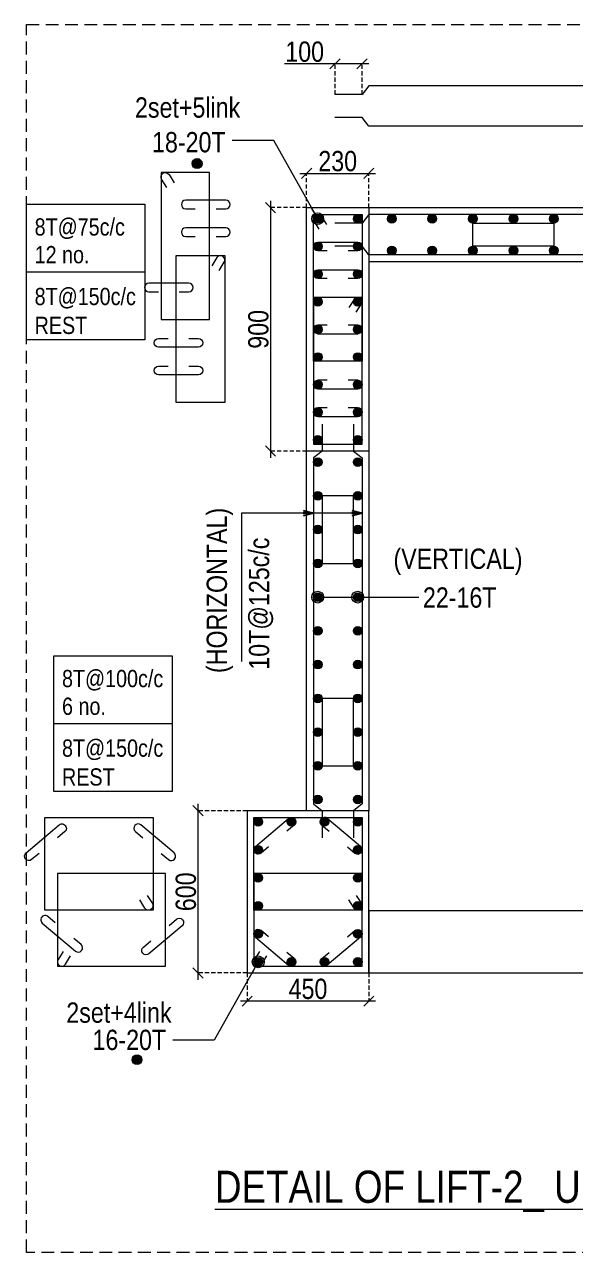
# Model space of a CAD drawing. Header units: millimetres. Extents: x 1112055 to 3390982, y -148532 to 766891.
# Drawn here: x 2642987 to 2651139, y 347435 to 365593 of the extents above; entities that cross this region are included whole.
import ezdxf

# ---------------------------------------------------------------- set-up
doc = ezdxf.new("R2010")
doc.units = ezdxf.units.MM
doc.header["$PDMODE"] = 35
doc.header["$PDSIZE"] = -25
doc.linetypes.add('DASHED2', pattern=[0.375, 0.25, -0.125])
doc.linetypes.add('Hidden', pattern=[9.525, 6.35, -3.175])
for name, color, linetype, lineweight in [('B COL. SIZE DIM', 220, 'Continuous', 25), ('B COLUMN', 1, 'Hidden', 9), ('B P.C.C', 251, 'Continuous', 0), ('B STEEL', 34, 'Continuous', 15), ('B STEEL TEXT', 7, 'Continuous', 15), ('B TITLE BLOCK', 250, 'Continuous', 0)]:
    doc.layers.add(name, color=color, linetype=linetype, lineweight=lineweight)
doc.styles.add('ARIAL', font='arial.ttf')
doc.styles.add('dim inside', font='romans.shx', dxfattribs={"width": 0.8, "height": 125})
doc.styles.add('SWINC', font='swissc.ttf')
doc.dimstyles.new('DIM 1', dxfattribs={"dimscale": 0, "dimtxt": 230, "dimasz": 150, "dimexe": 0.18, "dimexo": 0.0625, "dimgap": 0.5, "dimtad": 1, "dimdec": 0, "dimzin": 0, "dimdsep": 46, "dimtxsty": 'ARIAL', "dimblk": 'OBLIQUE', "dimcen": 6, "dimse1": 1, "dimse2": 1, "dimclrd": 256, "dimclrt": 256, "dimadec": 0, "dimazin": 2, "dimtfac": 0.75, "dimtdec": 0, "dimtix": 1, "dimtofl": 0, "dimtmove": 1, "dimatfit": 3, "dimldrblk": 'OPEN30', "dimfxl": 0.18, "dimfrac": 1, "dimtolj": 1, "dimtzin": 0, "dimlwd": -1, "dimarcsym": 0})
doc.dimstyles.new('dim inside', dxfattribs={"dimtxt": 125, "dimasz": 100, "dimexe": 0, "dimexo": 0, "dimgap": 10, "dimtad": 0, "dimdec": 0, "dimzin": 0, "dimdsep": 46, "dimtxsty": 'dim inside', "dimblk": 'SMALL', "dimcen": 0.09, "dimadec": 0, "dimazin": 0, "dimtfac": 1, "dimtdec": 0, "dimtofl": 0, "dimtmove": 0, "dimatfit": 3, "dimfxl": 1, "dimtolj": 1, "dimtzin": 0, "dimarcsym": 2})

# ---------------------------------------------------------------- blocks, each defined once
blk = doc.blocks.new('_Oblique')
at = {"color": 0, "linetype": 'ByBlock', "lineweight": -2}
blk.add_line((-0.5, -0.5), (0.5, 0.5), dxfattribs=at)
blk = doc.blocks.new('*D1499')
at = {"layer": 'B COL. SIZE DIM', "color": 250, "lineweight": 9, "ltscale": 250, "transparency": 16777216}
blk.add_line((2647061, 363393), (2648181, 363393), dxfattribs=at)
at = {"layer": 'B COL. SIZE DIM', "color": 250, "linetype": 'DASHED2', "lineweight": 9, "ltscale": 250, "transparency": 16777216}
for p, q in [((2647161, 362886), (2647161, 363393)), ((2648081, 362886), (2648081, 363393))]:
    blk.add_line(p, q, dxfattribs=at)
at = {"layer": 'Defpoints', "color": 0, "ltscale": 250, "transparency": 16777216}
for p in [(2648081, 363393), (2647161, 362886), (2648081, 362886)]:
    blk.add_point(p, dxfattribs=at)
at = {"layer": 'B COL. SIZE DIM', "color": 250, "lineweight": 9, "ltscale": 250, "transparency": 16777216, "xscale": 150, "yscale": 150, "zscale": 150, "rotation": 180}
blk.add_blockref('_Oblique', (2647161, 363393), dxfattribs=at)
at = {"layer": 'B COL. SIZE DIM', "color": 250, "lineweight": 9, "ltscale": 250, "transparency": 16777216, "xscale": 150, "yscale": 150, "zscale": 150}
blk.add_blockref('_Oblique', (2648081, 363393), dxfattribs=at)
at = {"layer": 'B COL. SIZE DIM', "color": 6, "ltscale": 250, "transparency": 16777216, "insert": (2647621, 363572), "char_height": 300, "attachment_point": 5, "style": 'SWINC'}
blk.add_mtext('\\A1;230', dxfattribs=at)
blk = doc.blocks.new('*D1500')
at = {"layer": 'B COL. SIZE DIM', "color": 250, "lineweight": 9, "ltscale": 250, "transparency": 16777216}
blk.add_line((2646627, 362986), (2646627, 359186), dxfattribs=at)
at = {"layer": 'B COL. SIZE DIM', "color": 250, "linetype": 'DASHED2', "lineweight": 9, "ltscale": 250, "transparency": 16777216}
for p, q in [((2647161, 362886), (2646627, 362886)), ((2647161, 359286), (2646627, 359286))]:
    blk.add_line(p, q, dxfattribs=at)
at = {"layer": 'Defpoints', "color": 0, "ltscale": 250, "transparency": 16777216}
for p in [(2647161, 362886), (2646627, 359286), (2647161, 359286)]:
    blk.add_point(p, dxfattribs=at)
at = {"layer": 'B COL. SIZE DIM', "color": 250, "lineweight": 9, "ltscale": 250, "transparency": 16777216, "xscale": 150, "yscale": 150, "zscale": 150}
for p, rotation in [((2646627, 362886), 90), ((2646627, 359286), 270)]:
    blk.add_blockref('_Oblique', p, dxfattribs=dict(at, rotation=rotation))
at = {"layer": 'B COL. SIZE DIM', "color": 6, "ltscale": 250, "transparency": 16777216, "insert": (2646448, 361086), "char_height": 300, "attachment_point": 5, "rotation": 90, "style": 'SWINC'}
blk.add_mtext('\\A1;900', dxfattribs=at)
blk = doc.blocks.new('*D1547')
at = {"layer": 'B COL. SIZE DIM', "color": 250, "linetype": 'DASHED2', "lineweight": 9, "ltscale": 250, "transparency": 16777216}
for p, q in [((2646281, 351568), (2646281, 351152)), ((2648081, 351568), (2648081, 351152))]:
    blk.add_line(p, q, dxfattribs=at)
at = {"layer": 'B COL. SIZE DIM', "color": 250, "lineweight": 9, "ltscale": 250, "transparency": 16777216}
blk.add_line((2648181, 351152), (2646181, 351152), dxfattribs=at)
at = {"layer": 'Defpoints', "color": 0, "ltscale": 250, "transparency": 16777216}
for p in [(2646281, 351568), (2648081, 351568), (2646281, 351152)]:
    blk.add_point(p, dxfattribs=at)
at = {"layer": 'B COL. SIZE DIM', "color": 250, "lineweight": 9, "ltscale": 250, "transparency": 16777216, "xscale": 150, "yscale": 150, "zscale": 150, "rotation": 180}
blk.add_blockref('_Oblique', (2646281, 351152), dxfattribs=at)
at = {"layer": 'B COL. SIZE DIM', "color": 250, "lineweight": 9, "ltscale": 250, "transparency": 16777216, "xscale": 150, "yscale": 150, "zscale": 150}
blk.add_blockref('_Oblique', (2648081, 351152), dxfattribs=at)
at = {"layer": 'B COL. SIZE DIM', "color": 6, "ltscale": 250, "transparency": 16777216, "insert": (2647181, 351331), "char_height": 300, "attachment_point": 5, "style": 'SWINC'}
blk.add_mtext('\\A1;450', dxfattribs=at)
blk = doc.blocks.new('*D1548')
at = {"layer": 'B COL. SIZE DIM', "color": 250, "lineweight": 9, "ltscale": 250, "transparency": 16777216}
blk.add_line((2645554, 351468), (2645554, 354068), dxfattribs=at)
at = {"layer": 'B COL. SIZE DIM', "color": 250, "linetype": 'DASHED2', "lineweight": 9, "ltscale": 250, "transparency": 16777216}
for p, q in [((2646281, 353968), (2645554, 353968)), ((2646281, 351568), (2645554, 351568))]:
    blk.add_line(p, q, dxfattribs=at)
at = {"layer": 'Defpoints', "color": 0, "ltscale": 250, "transparency": 16777216}
for p in [(2645554, 353968), (2646281, 353968), (2646281, 351568)]:
    blk.add_point(p, dxfattribs=at)
at = {"layer": 'B COL. SIZE DIM', "color": 250, "lineweight": 9, "ltscale": 250, "transparency": 16777216, "xscale": 150, "yscale": 150, "zscale": 150}
for p, rotation in [((2645554, 353968), 90), ((2645554, 351568), 270)]:
    blk.add_blockref('_Oblique', p, dxfattribs=dict(at, rotation=rotation))
at = {"layer": 'B COL. SIZE DIM', "color": 6, "ltscale": 250, "transparency": 16777216, "insert": (2645375, 352768), "char_height": 300, "attachment_point": 5, "rotation": 90, "style": 'SWINC'}
blk.add_mtext('\\A1;600', dxfattribs=at)
blk = doc.blocks.new('_Open30')
at = {"color": 0, "linetype": 'ByBlock', "lineweight": -2}
for p, q in [((-1, 0.27), (0, 0)), ((0, 0), (-1, -0.27)), ((0, 0), (-1, 0))]:
    blk.add_line(p, q, dxfattribs=at)
blk = doc.blocks.new('*D1501')
at = {"layer": 'B COL. SIZE DIM', "color": 250, "lineweight": 9, "ltscale": 250, "transparency": 16777216}
for p, q in [((2647581, 365011), (2646833, 365011)), ((2648081, 365011), (2647581, 365011))]:
    blk.add_line(p, q, dxfattribs=at)
at = {"layer": 'B COL. SIZE DIM', "color": 250, "linetype": 'DASHED2', "lineweight": 9, "ltscale": 250, "transparency": 16777216}
for p, q in [((2647581, 364561), (2647581, 365011)), ((2647981, 364561), (2647981, 365011))]:
    blk.add_line(p, q, dxfattribs=at)
at = {"layer": 'Defpoints', "color": 0, "ltscale": 250, "transparency": 16777216}
for p in [(2647581, 365011), (2647581, 364561), (2647981, 364561)]:
    blk.add_point(p, dxfattribs=at)
at = {"layer": 'B COL. SIZE DIM', "color": 250, "lineweight": 9, "ltscale": 250, "transparency": 16777216, "xscale": 150, "yscale": 150, "zscale": 150, "rotation": 180}
blk.add_blockref('_Oblique', (2647581, 365011), dxfattribs=at)
at = {"layer": 'B COL. SIZE DIM', "color": 250, "lineweight": 9, "ltscale": 250, "transparency": 16777216, "xscale": 150, "yscale": 150, "zscale": 150}
blk.add_blockref('_Oblique', (2647981, 365011), dxfattribs=at)
at = {"layer": 'B COL. SIZE DIM', "color": 6, "ltscale": 250, "transparency": 16777216, "insert": (2647132, 365190), "char_height": 300, "attachment_point": 5, "style": 'SWINC'}
blk.add_mtext('\\A1;100', dxfattribs=at)

msp = doc.modelspace()

# ---------------------------------------------------------------- hatches: boundary and pattern name
at = {"layer": 'B STEEL', "lineweight": 13}
h = msp.add_hatch(color=256, dxfattribs=at)
h.dxf.hatch_style = 1
edge = h.paths.add_edge_path()
edge.add_arc((2645540.9, 363537.5), 73.3, 0, 360)
at = {"layer": 'B STEEL', "lineweight": 9, "ltscale": 0.5}
h = msp.add_hatch(color=34, dxfattribs=at)
edge = h.paths.add_edge_path()
edge.add_arc((2647324.7, 362721.9), 64, 360, 720, ccw=False)
h = msp.add_hatch(color=34, dxfattribs=at)
edge = h.paths.add_edge_path()
edge.add_arc((2647916.6, 362721.9), 64, -180, 180)
h = msp.add_hatch(color=34, dxfattribs=at)
edge = h.paths.add_edge_path()
edge.add_arc((2648420.7, 362721.9), 64, -180, 180)
h = msp.add_hatch(color=34, dxfattribs=at)
edge = h.paths.add_edge_path()
edge.add_arc((2649020.7, 362721.9), 64, -180, 180)
h = msp.add_hatch(color=34, dxfattribs=at)
edge = h.paths.add_edge_path()
edge.add_arc((2649620.7, 362721.9), 64, -180, 180)
h = msp.add_hatch(color=34, dxfattribs=at)
edge = h.paths.add_edge_path()
edge.add_arc((2650220.7, 362721.9), 64, -180, 180)
h = msp.add_hatch(color=34, dxfattribs=at)
edge = h.paths.add_edge_path()
edge.add_arc((2650820.7, 362721.9), 64, -180, 180)
at = {"layer": 'B STEEL', "lineweight": 30}
h = msp.add_hatch(color=34, dxfattribs=at)
edge = h.paths.add_edge_path()
edge.add_arc((2647324.7, 362312.9), 64, -180, 180)
h = msp.add_hatch(color=34, dxfattribs=at)
edge = h.paths.add_edge_path()
edge.add_arc((2647916.6, 362312.9), 64, -180, 180)
at = {"layer": 'B STEEL', "lineweight": 9, "ltscale": 0.5}
h = msp.add_hatch(color=34, dxfattribs=at)
edge = h.paths.add_edge_path()
edge.add_arc((2648420.7, 362249.9), 64, -180, 180)
h = msp.add_hatch(color=34, dxfattribs=at)
edge = h.paths.add_edge_path()
edge.add_arc((2649020.7, 362249.9), 64, -180, 180)
h = msp.add_hatch(color=34, dxfattribs=at)
edge = h.paths.add_edge_path()
edge.add_arc((2649620.7, 362249.9), 64, -180, 180)
h = msp.add_hatch(color=34, dxfattribs=at)
edge = h.paths.add_edge_path()
edge.add_arc((2650220.7, 362249.9), 64, -180, 180)
h = msp.add_hatch(color=34, dxfattribs=at)
edge = h.paths.add_edge_path()
edge.add_arc((2650820.7, 362249.9), 64, -180, 180)
at = {"layer": 'B STEEL', "lineweight": 30}
h = msp.add_hatch(color=34, dxfattribs=at)
edge = h.paths.add_edge_path()
edge.add_arc((2647324.7, 361903.9), 64, -180, 180)
h = msp.add_hatch(color=34, dxfattribs=at)
edge = h.paths.add_edge_path()
edge.add_arc((2647916.6, 361903.9), 64, -180, 180)
h = msp.add_hatch(color=34, dxfattribs=at)
edge = h.paths.add_edge_path()
edge.add_arc((2647324.7, 361494.9), 64, -180, 180)
h = msp.add_hatch(color=34, dxfattribs=at)
edge = h.paths.add_edge_path()
edge.add_arc((2647916.6, 361494.9), 64, -180, 180)
h = msp.add_hatch(color=34, dxfattribs=at)
edge = h.paths.add_edge_path()
edge.add_arc((2647324.7, 361085.9), 64, -180, 180)
h = msp.add_hatch(color=34, dxfattribs=at)
edge = h.paths.add_edge_path()
edge.add_arc((2647916.6, 361085.9), 64, -180, 180)
h = msp.add_hatch(color=34, dxfattribs=at)
edge = h.paths.add_edge_path()
edge.add_arc((2647324.7, 360676.9), 64, -180, 180)
h = msp.add_hatch(color=34, dxfattribs=at)
edge = h.paths.add_edge_path()
edge.add_arc((2647916.6, 360676.9), 64, -180, 180)
h = msp.add_hatch(color=34, dxfattribs=at)
edge = h.paths.add_edge_path()
edge.add_arc((2647324.7, 360267.9), 64, -180, 180)
h = msp.add_hatch(color=34, dxfattribs=at)
edge = h.paths.add_edge_path()
edge.add_arc((2647916.6, 360267.9), 64, -180, 180)
h = msp.add_hatch(color=34, dxfattribs=at)
edge = h.paths.add_edge_path()
edge.add_arc((2647324.7, 359858.9), 64, -180, 180)
h = msp.add_hatch(color=34, dxfattribs=at)
edge = h.paths.add_edge_path()
edge.add_arc((2647916.6, 359858.9), 64, -180, 180)
at = {"layer": 'B STEEL', "lineweight": 9, "ltscale": 0.5}
h = msp.add_hatch(color=34, dxfattribs=at)
edge = h.paths.add_edge_path()
edge.add_arc((2647324.7, 359449.9), 64, -360, 0)
h = msp.add_hatch(color=34, dxfattribs=at)
edge = h.paths.add_edge_path()
edge.add_arc((2647916.6, 359449.9), 64, 180, 540, ccw=False)
h = msp.add_hatch(color=34, dxfattribs=at)
edge = h.paths.add_edge_path()
edge.add_arc((2647324.7, 359121.9), 64, -360, 0)
h = msp.add_hatch(color=34, dxfattribs=at)
edge = h.paths.add_edge_path()
edge.add_arc((2647916.6, 359121.9), 64, 180, 540, ccw=False)
h = msp.add_hatch(color=34, dxfattribs=at)
edge = h.paths.add_edge_path()
edge.add_arc((2647324.7, 358622.9), 64, -360, 0)
h = msp.add_hatch(color=34, dxfattribs=at)
edge = h.paths.add_edge_path()
edge.add_arc((2647916.6, 358622.9), 64, 180, 540, ccw=False)
h = msp.add_hatch(color=34, dxfattribs=at)
edge = h.paths.add_edge_path()
edge.add_arc((2647324.7, 358123.9), 64, -360, 0)
h = msp.add_hatch(color=34, dxfattribs=at)
edge = h.paths.add_edge_path()
edge.add_arc((2647916.6, 358123.9), 64, 180, 540, ccw=False)
h = msp.add_hatch(color=34, dxfattribs=at)
edge = h.paths.add_edge_path()
edge.add_arc((2647324.7, 357624.9), 64, -360, 0)
h = msp.add_hatch(color=34, dxfattribs=at)
edge = h.paths.add_edge_path()
edge.add_arc((2647916.6, 357624.9), 64, 180, 540, ccw=False)
h = msp.add_hatch(color=34, dxfattribs=at)
edge = h.paths.add_edge_path()
edge.add_arc((2647324.7, 357125.9), 64, -360, 0)
h = msp.add_hatch(color=34, dxfattribs=at)
edge = h.paths.add_edge_path()
edge.add_arc((2647916.6, 357125.9), 64, 180, 540, ccw=False)
h = msp.add_hatch(color=34, dxfattribs=at)
edge = h.paths.add_edge_path()
edge.add_arc((2647324.7, 356626.9), 64, -360, 0)
h = msp.add_hatch(color=34, dxfattribs=at)
edge = h.paths.add_edge_path()
edge.add_arc((2647916.6, 356626.9), 64, 180, 540, ccw=False)
h = msp.add_hatch(color=34, dxfattribs=at)
edge = h.paths.add_edge_path()
edge.add_arc((2647324.7, 356127.9), 64, -360, 0)
h = msp.add_hatch(color=34, dxfattribs=at)
edge = h.paths.add_edge_path()
edge.add_arc((2647916.6, 356127.9), 64, 180, 540, ccw=False)
h = msp.add_hatch(color=34, dxfattribs=at)
edge = h.paths.add_edge_path()
edge.add_arc((2647324.7, 355628.9), 64, -360, 0)
h = msp.add_hatch(color=34, dxfattribs=at)
edge = h.paths.add_edge_path()
edge.add_arc((2647916.6, 355628.9), 64, 180, 540, ccw=False)
h = msp.add_hatch(color=34, dxfattribs=at)
edge = h.paths.add_edge_path()
edge.add_arc((2647324.7, 355129.9), 64, -360, 0)
h = msp.add_hatch(color=34, dxfattribs=at)
edge = h.paths.add_edge_path()
edge.add_arc((2647916.6, 355129.9), 64, 180, 540, ccw=False)
h = msp.add_hatch(color=34, dxfattribs=at)
edge = h.paths.add_edge_path()
edge.add_arc((2647324.7, 354630.9), 64, -360, 0)
h = msp.add_hatch(color=34, dxfattribs=at)
edge = h.paths.add_edge_path()
edge.add_arc((2647916.6, 354630.9), 64, 180, 540, ccw=False)
h = msp.add_hatch(color=34, dxfattribs=at)
edge = h.paths.add_edge_path()
edge.add_arc((2647324.7, 354131.9), 64, 0, 360, ccw=False)
h = msp.add_hatch(color=34, dxfattribs=at)
edge = h.paths.add_edge_path()
edge.add_arc((2647916.6, 354131.9), 64, -540, -180)
h = msp.add_hatch(color=34, dxfattribs=at)
edge = h.paths.add_edge_path()
edge.add_arc((2646444.7, 353803.9), 64, 0, 360, ccw=False)
h = msp.add_hatch(color=34, dxfattribs=at)
edge = h.paths.add_edge_path()
edge.add_arc((2646935.3, 353803.9), 64, 0, 360, ccw=False)
h = msp.add_hatch(color=34, dxfattribs=at)
edge = h.paths.add_edge_path()
edge.add_arc((2647426, 353803.9), 64, 0, 360, ccw=False)
h = msp.add_hatch(color=34, dxfattribs=at)
edge = h.paths.add_edge_path()
edge.add_arc((2647916.6, 353803.9), 64, -540, -180)
h = msp.add_hatch(color=34, dxfattribs=at)
edge = h.paths.add_edge_path()
edge.add_arc((2646444.7, 353389.5), 64, 0, 360, ccw=False)
h = msp.add_hatch(color=34, dxfattribs=at)
edge = h.paths.add_edge_path()
edge.add_arc((2647916.6, 353389.5), 64, -540, -180)
h = msp.add_hatch(color=34, dxfattribs=at)
edge = h.paths.add_edge_path()
edge.add_arc((2646444.7, 352975.1), 64, 0, 360, ccw=False)
h = msp.add_hatch(color=34, dxfattribs=at)
edge = h.paths.add_edge_path()
edge.add_arc((2647916.6, 352975.1), 64, -540, -180)
h = msp.add_hatch(color=34, dxfattribs=at)
edge = h.paths.add_edge_path()
edge.add_arc((2646444.7, 352560.7), 64, 0, 360, ccw=False)
h = msp.add_hatch(color=34, dxfattribs=at)
edge = h.paths.add_edge_path()
edge.add_arc((2647916.6, 352560.7), 64, -540, -180)
h = msp.add_hatch(color=34, dxfattribs=at)
edge = h.paths.add_edge_path()
edge.add_arc((2646444.7, 352146.3), 64, 0, 360, ccw=False)
h = msp.add_hatch(color=34, dxfattribs=at)
edge = h.paths.add_edge_path()
edge.add_arc((2647916.6, 352146.3), 64, -540, -180)
h = msp.add_hatch(color=34, dxfattribs=at)
edge = h.paths.add_edge_path()
edge.add_arc((2646444.7, 351731.9), 64, -360, 0)
h = msp.add_hatch(color=34, dxfattribs=at)
edge = h.paths.add_edge_path()
edge.add_arc((2646935.3, 351731.9), 64, -360, 0)
h = msp.add_hatch(color=34, dxfattribs=at)
edge = h.paths.add_edge_path()
edge.add_arc((2647426, 351731.9), 64, -360, 0)
h = msp.add_hatch(color=34, dxfattribs=at)
edge = h.paths.add_edge_path()
edge.add_arc((2647916.6, 351731.9), 64, 180, 540, ccw=False)
at = {"layer": 'B STEEL', "lineweight": 13}
h = msp.add_hatch(color=256, dxfattribs=at)
h.dxf.hatch_style = 1
edge = h.paths.add_edge_path()
edge.add_arc((2644651.3, 350285.5), 73.3, 0, 360)

# ---------------------------------------------------------------- linework, layer by layer
at = {"layer": 'B COLUMN', "color": 1, "linetype": 'ByBlock', "lineweight": 20}
for points in [[(2648080.7, 353967.9), (2647160.7, 353967.9), (2647160.7, 362885.9), (2657800.7, 362885.9), (2657800.7, 351567.9), (2656880.7, 351567.9), (2656880.7, 362085.9), (2648080.7, 362085.9)], [(2648080.7, 359285.9), (2647160.7, 359285.9), (2647160.7, 362885.9), (2648080.7, 362885.9)], [(2648080.7, 353967.9), (2646280.7, 353967.9), (2646280.7, 351567.9), (2648080.7, 351567.9)], [(2656880.7, 352487.9), (2648080.7, 352487.9), (2648080.7, 351567.9), (2656880.7, 351567.9)]]:
    msp.add_lwpolyline(points, close=True, dxfattribs=at)
at = {"layer": 'B P.C.C', "color": 250, "lineweight": 0, "ltscale": 30}
for p, q in [((2643014.4, 361934.1), (2644767.5, 361934.1)), ((2643419.8, 355255.8), (2645173, 355255.8))]:
    msp.add_line(p, q, dxfattribs=at)
at = {"layer": 'B P.C.C', "color": 250, "linetype": 'Hidden', "lineweight": 0, "ltscale": 30}
msp.add_lwpolyline([(2662286.2, 347434.9), (2643014.4, 347434.9), (2643014.4, 365593.1), (2662286.2, 365593.1)], close=True, dxfattribs=at)
at = {"layer": 'B P.C.C', "color": 250, "lineweight": 0, "ltscale": 30}
for points in [[(2643014.4, 362936.7), (2644767.5, 362936.7), (2644767.5, 360931.4), (2643014.4, 360931.4)], [(2643419.8, 356258.4), (2645173, 356258.4), (2645173, 354253.2), (2643419.8, 354253.2)]]:
    msp.add_lwpolyline(points, close=True, dxfattribs=at)
at = {"layer": 'B STEEL', "lineweight": 13}
for points in [[(2657380.7, 364560.6), (2656980.7, 364560.6), (2656880.7, 364688.7), (2648080.7, 364688.7), (2647980.7, 364560.6), (2647580.7, 364560.6)], [(2657380.7, 364216.7), (2656980.7, 364216.7), (2656880.7, 364088.7), (2648080.7, 364088.7), (2647980.7, 364216.7), (2647580.7, 364216.7)], [(2657380.7, 362657.8), (2656980.7, 362657.8), (2656880.7, 362785.9), (2648080.7, 362785.9), (2647980.7, 362657.8), (2647580.7, 362657.8)], [(2657380.7, 362313.9), (2656980.7, 362313.9), (2656880.7, 362185.9), (2648080.7, 362185.9), (2647980.7, 362313.9), (2647580.7, 362313.9)], [(2647388.7, 359685.9), (2647388.7, 359285.9), (2647260.7, 359185.9), (2647260.7, 354067.9), (2647388.7, 353967.9), (2647388.7, 353567.9)], [(2647852.6, 359685.9), (2647852.6, 359285.9), (2647980.7, 359185.9), (2647980.7, 354067.9), (2647852.6, 353967.9), (2647852.6, 353567.9)]]:
    msp.add_lwpolyline(points, dxfattribs=at)
for points in [[(2645006, 361230.9), (2645726, 361230.9), (2645726, 363404), (2645006, 363404)], [(2647980.7, 360612.9), (2647260.7, 360612.9), (2647260.7, 362785.9), (2647980.7, 362785.9)], [(2645229.9, 362177), (2645949.9, 362177), (2645949.9, 360004), (2645229.9, 360004)], [(2647980.7, 361558.9), (2647260.7, 361558.9), (2647260.7, 359385.9), (2647980.7, 359385.9)]]:
    msp.add_lwpolyline(points, close=True, dxfattribs=at)
at = {"layer": 'B STEEL', "color": 34, "lineweight": 9, "ltscale": 0.5}
for points in [[(2645090.2, 363184.9), (2645015.5, 363306.4, -1), (2645124.5, 363373.5), (2645199.3, 363252)], [(2645820.5, 362866.9), (2645963.1, 362866.9, 1), (2645963.1, 362995), (2645371.2, 362995, 1), (2645371.2, 362866.9), (2645513.8, 362866.9)], [(2647344.9, 362566.8), (2647270.2, 362688.3, -1), (2647379.2, 362755.4), (2647454, 362633.9)], [(2645820.5, 362457.9), (2645963.1, 362457.9, 1), (2645963.1, 362586), (2645371.2, 362586, 1), (2645371.2, 362457.9), (2645513.8, 362457.9)], [(2647467.3, 362248.8), (2647324.7, 362248.8, -1), (2647324.7, 362376.9), (2647916.6, 362376.9, -1), (2647916.6, 362248.8), (2647774, 362248.8)], [(2645865.7, 361957.9), (2645940.4, 362079.4, 1), (2645831.4, 362146.5), (2645756.6, 362025)], [(2647467.3, 361839.9), (2647324.7, 361839.9, -1), (2647324.7, 361967.9), (2647916.6, 361967.9, -1), (2647916.6, 361839.9), (2647774, 361839.9)], [(2645273.7, 361639.9), (2645416.4, 361639.9, 1), (2645416.4, 361768), (2644824.4, 361768, 1), (2644824.4, 361639.9), (2644967.1, 361639.9)], [(2647896.4, 361339.8), (2647971.2, 361461.3, 1), (2647862.1, 361528.4), (2647787.3, 361406.9)], [(2647467.3, 361149.9), (2647324.7, 361149.9, 1), (2647324.7, 361021.9), (2647916.6, 361021.9, 1), (2647916.6, 361149.9), (2647774, 361149.9)], [(2645417.2, 360950), (2645559.9, 360950, -1), (2645559.9, 360822), (2644967.9, 360822, -1), (2644967.9, 360950), (2645110.6, 360950)], [(2645417.2, 360541), (2645559.9, 360541, -1), (2645559.9, 360413), (2644967.9, 360413, -1), (2644967.9, 360541), (2645110.6, 360541)], [(2647467.3, 360331.9), (2647324.7, 360331.9, 1), (2647324.7, 360203.9), (2647916.6, 360203.9, 1), (2647916.6, 360331.9), (2647774, 360331.9)], [(2647467.3, 359922.9), (2647324.7, 359922.9, 1), (2647324.7, 359794.9), (2647916.6, 359794.9, 1), (2647916.6, 359922.9), (2647774, 359922.9)], [(2643200.9, 353336.9), (2643091.9, 353244.9, -1), (2643009.3, 353342.7), (2643499.9, 353757.1, -1), (2643582.6, 353659.2), (2643473.6, 353567.2)], [(2645008.7, 353336.9), (2645117.7, 353244.9, 1), (2645200.3, 353342.7), (2644709.6, 353757.1, 1), (2644627, 353659.2), (2644736, 353567.2)], [(2646595, 353432.6), (2646486, 353340.6, -1), (2646403.4, 353438.4), (2646894, 353852.8, -1), (2646976.6, 353754.9), (2646867.7, 353662.9)], [(2647766.4, 353432.6), (2647875.3, 353340.6, 1), (2647957.9, 353438.4), (2647467.3, 353852.8, 1), (2647384.7, 353754.9), (2647493.7, 353662.9)], [(2644803.4, 352715.7), (2644878.2, 352594.2, -1), (2644769.1, 352527.1), (2644694.4, 352648.6)], [(2647896.4, 352715.7), (2647971.2, 352594.2, -1), (2647862.1, 352527.1), (2647787.3, 352648.6)], [(2643441.4, 352310.3), (2643332.4, 352402.4, 1), (2643249.8, 352304.6), (2643740.5, 351890.2, 1), (2643823.1, 351988), (2643714.1, 352080)], [(2645126.2, 352271), (2645235.2, 352363, -1), (2645317.8, 352265.2), (2644827.1, 351850.8, -1), (2644744.5, 351948.6), (2644853.5, 352040.7)], [(2646595, 352103.2), (2646486, 352195.2, 1), (2646403.4, 352097.4), (2646894, 351683, 1), (2646976.6, 351780.8), (2646867.7, 351872.8)], [(2647766.4, 352103.2), (2647875.3, 352195.2, -1), (2647957.9, 352097.4), (2647467.3, 351683, -1), (2647384.7, 351780.8), (2647493.7, 351872.8)], [(2643556.7, 351886.9), (2643481.9, 351765.4, 1), (2643591, 351698.3), (2643665.7, 351819.8)], [(2646464.9, 351886.9), (2646390.2, 351765.4, 1), (2646499.2, 351698.3), (2646574, 351819.8)]]:
    msp.add_lwpolyline(points, format="xyb", dxfattribs=at)
at = {"layer": 'B STEEL', "color": 3, "lineweight": 13}
for points in [[(2649620.7, 362313.9), (2649620.7, 362657.8), (2650820.7, 362657.8), (2650820.7, 362313.9)], [(2647388.7, 357624.9), (2647852.6, 357624.9), (2647852.6, 358622.9), (2647388.7, 358622.9)], [(2647388.7, 354630.9), (2647852.6, 354630.9), (2647852.6, 355628.9), (2647388.7, 355628.9)]]:
    msp.add_lwpolyline(points, close=True, dxfattribs=at)
at = {"layer": 'B STEEL', "color": 34, "lineweight": 9, "ltscale": 0.5}
for points in [[(2644887.7, 352496.7), (2643287.7, 352496.7), (2643287.7, 353867.9), (2644887.7, 353867.9)], [(2647980.7, 352496.7), (2646380.7, 352496.7), (2646380.7, 353867.9), (2647980.7, 353867.9)], [(2645072.4, 353039.1), (2643472.4, 353039.1), (2643472.4, 351667.9), (2645072.4, 351667.9)], [(2647980.7, 353039.1), (2646380.7, 353039.1), (2646380.7, 351667.9), (2647980.7, 351667.9)]]:
    msp.add_lwpolyline(points, close=True, dxfattribs=at)
at = {"layer": 'B STEEL', "lineweight": 13}
for centre in [(2645540.9, 363537.5), (2644651.3, 350285.5)]:
    msp.add_circle(centre, 73.3, dxfattribs=at)
at = {"layer": 'B STEEL', "color": 34, "lineweight": 9, "ltscale": 0.5}
for centre in [(2647324.7, 362721.9), (2647916.6, 362721.9), (2648420.7, 362721.9), (2649020.7, 362721.9), (2649620.7, 362721.9), (2650220.7, 362721.9), (2650820.7, 362721.9), (2647324.7, 362312.9), (2647916.6, 362312.9), (2648420.7, 362249.9), (2649020.7, 362249.9), (2649620.7, 362249.9), (2650220.7, 362249.9), (2650820.7, 362249.9), (2647324.7, 361903.9), (2647916.6, 361903.9), (2647324.7, 361494.9), (2647916.6, 361494.9), (2647324.7, 361085.9), (2647916.6, 361085.9), (2647324.7, 360676.9), (2647916.6, 360676.9), (2647324.7, 360267.9), (2647916.6, 360267.9), (2647324.7, 359858.9), (2647916.6, 359858.9), (2647324.7, 359449.9), (2647916.6, 359449.9), (2647324.7, 359121.9), (2647916.6, 359121.9), (2647324.7, 358622.9), (2647916.6, 358622.9), (2647324.7, 358123.9), (2647916.6, 358123.9), (2647324.7, 357624.9), (2647916.6, 357624.9), (2647324.7, 357125.9), (2647916.6, 357125.9), (2647324.7, 356626.9), (2647916.6, 356626.9), (2647324.7, 356127.9), (2647916.6, 356127.9), (2647324.7, 355628.9), (2647916.6, 355628.9), (2647324.7, 355129.9), (2647916.6, 355129.9), (2647324.7, 354630.9), (2647916.6, 354630.9), (2647324.7, 354131.9), (2647916.6, 354131.9), (2646444.7, 353803.9), (2646935.3, 353803.9), (2647426, 353803.9), (2647916.6, 353803.9), (2646444.7, 353389.5), (2647916.6, 353389.5), (2646444.7, 352975.1), (2647916.6, 352975.1), (2646444.7, 352560.7), (2647916.6, 352560.7), (2646444.7, 352146.3), (2647916.6, 352146.3), (2646444.7, 351731.9), (2646935.3, 351731.9), (2647426, 351731.9), (2647916.6, 351731.9)]:
    msp.add_circle(centre, 64, dxfattribs=at)

# ---------------------------------------------------------------- texts
at = {"layer": 'B STEEL TEXT', "lineweight": 5, "style": 'SWINC'}
for s, height, p in [('2set+5link', 300, (2644621.1, 364216.3)), ('18-20T', 300, (2644873.5, 363703.5)), ('8T@75c/c', 255, (2643135.8, 362472.7)), ('12 no.', 255, (2643135.8, 362063.1)), ('8T@150c/c', 255, (2643135.8, 361444.3)), ('REST', 255, (2643135.8, 361017.2)), ('(VERTICAL)', 300, (2648446.7, 357543.6)), ('22-16T', 300, (2648881.8, 356969.9)), ('8T@100c/c', 255, (2643541.2, 355794.4)), ('6 no.', 255, (2643541.2, 355384.9)), ('8T@150c/c', 255, (2643541.2, 354766)), ('REST', 255, (2643541.2, 354339)), ('2set+4link', 300, (2643605, 350831.8)), ('16-20T', 300, (2643993.5, 350428.4))]:
    msp.add_text(s, height=height, dxfattribs=at).set_placement(p)
for s, p in [('(HORIZONTAL)', (2645981.6, 356003.3)), ('10T@125c/c', (2646606.8, 356052.4))]:
    msp.add_text(s, height=300, rotation=90, dxfattribs=at).set_placement(p)
at = {"layer": 'B TITLE BLOCK', "color": 0, "style": 'SWINC'}
msp.add_text('%%UDETAIL OF LIFT-2_ UP TO GROUND FLOOR SLAB LVL.', height=475.05, dxfattribs=at).set_placement((2645804.2, 348168.8))

# ---------------------------------------------------------------- dimensions: what is measured, and where the dimension line sits
at = {"layer": 'B COL. SIZE DIM', "color": 250, "ltscale": 250}
for base, p1, p2, picture, middle in [((2647580.7, 365011.1), (2647980.7, 364560.6), (2647580.7, 364560.6), '*D1501', (2647131.8, 365190.1)), ((2648080.7, 363393.2), (2647160.7, 362885.9), (2648080.7, 362885.9), '*D1499', (2647620.7, 363572.4))]:
    dim = msp.add_linear_dim(base=base, p1=p1, p2=p2, dimstyle='dim inside', override={"dimtxt": 300, "dimasz": 150, "dimgap": 25, "dimtad": 3, "dimlfac": 0.25, "dimtxsty": 'SWINC', "dimblk1": 'Oblique', "dimblk2": 'Oblique', "dimsah": 1, "dimdle": 100, "dimclrd": 250, "dimclre": 250, "dimclrt": 6, "dimfxl": 1000, "dimlwd": 9, "dimlwe": 9}, dxfattribs=at)
    dim.commit()
    dim.dimension.update_dxf_attribs({"geometry": picture, "text_midpoint": middle})
for base, p1, p2, angle, picture, middle in [((2646627.3, 359285.9), (2647160.7, 362885.9), (2647160.7, 359285.9), 90, '*D1500', (2646448.3, 361085.9)), ((2645554.3, 353967.9), (2646280.7, 351567.9), (2646280.7, 353967.9), 270, '*D1548', (2645375.3, 352767.9)), ((2646280.7, 351152.1), (2648080.7, 351567.9), (2646280.7, 351567.9), 180, '*D1547', (2647180.7, 351330.9))]:
    dim = msp.add_linear_dim(base=base, p1=p1, p2=p2, angle=angle, dimstyle='dim inside', override={"dimtxt": 300, "dimasz": 150, "dimgap": 25, "dimtad": 3, "dimlfac": 0.25, "dimtxsty": 'SWINC', "dimblk1": 'Oblique', "dimblk2": 'Oblique', "dimsah": 1, "dimdle": 100, "dimclrd": 250, "dimclre": 250, "dimclrt": 6, "dimfxl": 1000, "dimlwd": 9, "dimlwe": 9}, dxfattribs=at)
    dim.commit()
    dim.dimension.update_dxf_attribs({"geometry": picture, "text_midpoint": middle})

# ---------------------------------------------------------------- leaders
at = {"layer": 'B STEEL TEXT', "lineweight": 9}
for points in [[(2647324.7, 362721.9), (2646674, 363878), (2646060.9, 363878)], [(2647324.7, 357125.9), (2648821.2, 357125.9)], [(2647916.6, 357125.9), (2648821.2, 357125.9)], [(2646444.7, 351731.9), (2645794, 350575.7), (2645180.9, 350575.7)]]:
    msp.add_leader(points, dimstyle='DIM 1', override={"dimscale": 1, "dimasz": 175, "dimtad": 0, "dimtxsty": 'SWINC', "dimldrblk": 'DotBlank', "dimfxlon": 1, "dimarcsym": 2}, dxfattribs=at)
at = {"layer": 'B STEEL TEXT', "lineweight": 5}
for points in [[(2647260.7, 358366.1), (2646198.2, 358366.1), (2646198.2, 356171.9)], [(2647980.7, 358366.1), (2646198.2, 358366.1), (2646198.2, 356171.9)]]:
    msp.add_leader(points, dimstyle='DIM 1', override={"dimscale": 1, "dimtad": 0, "dimtxsty": 'SWINC', "dimfxlon": 1, "dimlwd": 5, "dimarcsym": 2}, dxfattribs=at)

doc.saveas('drawing.dxf')
